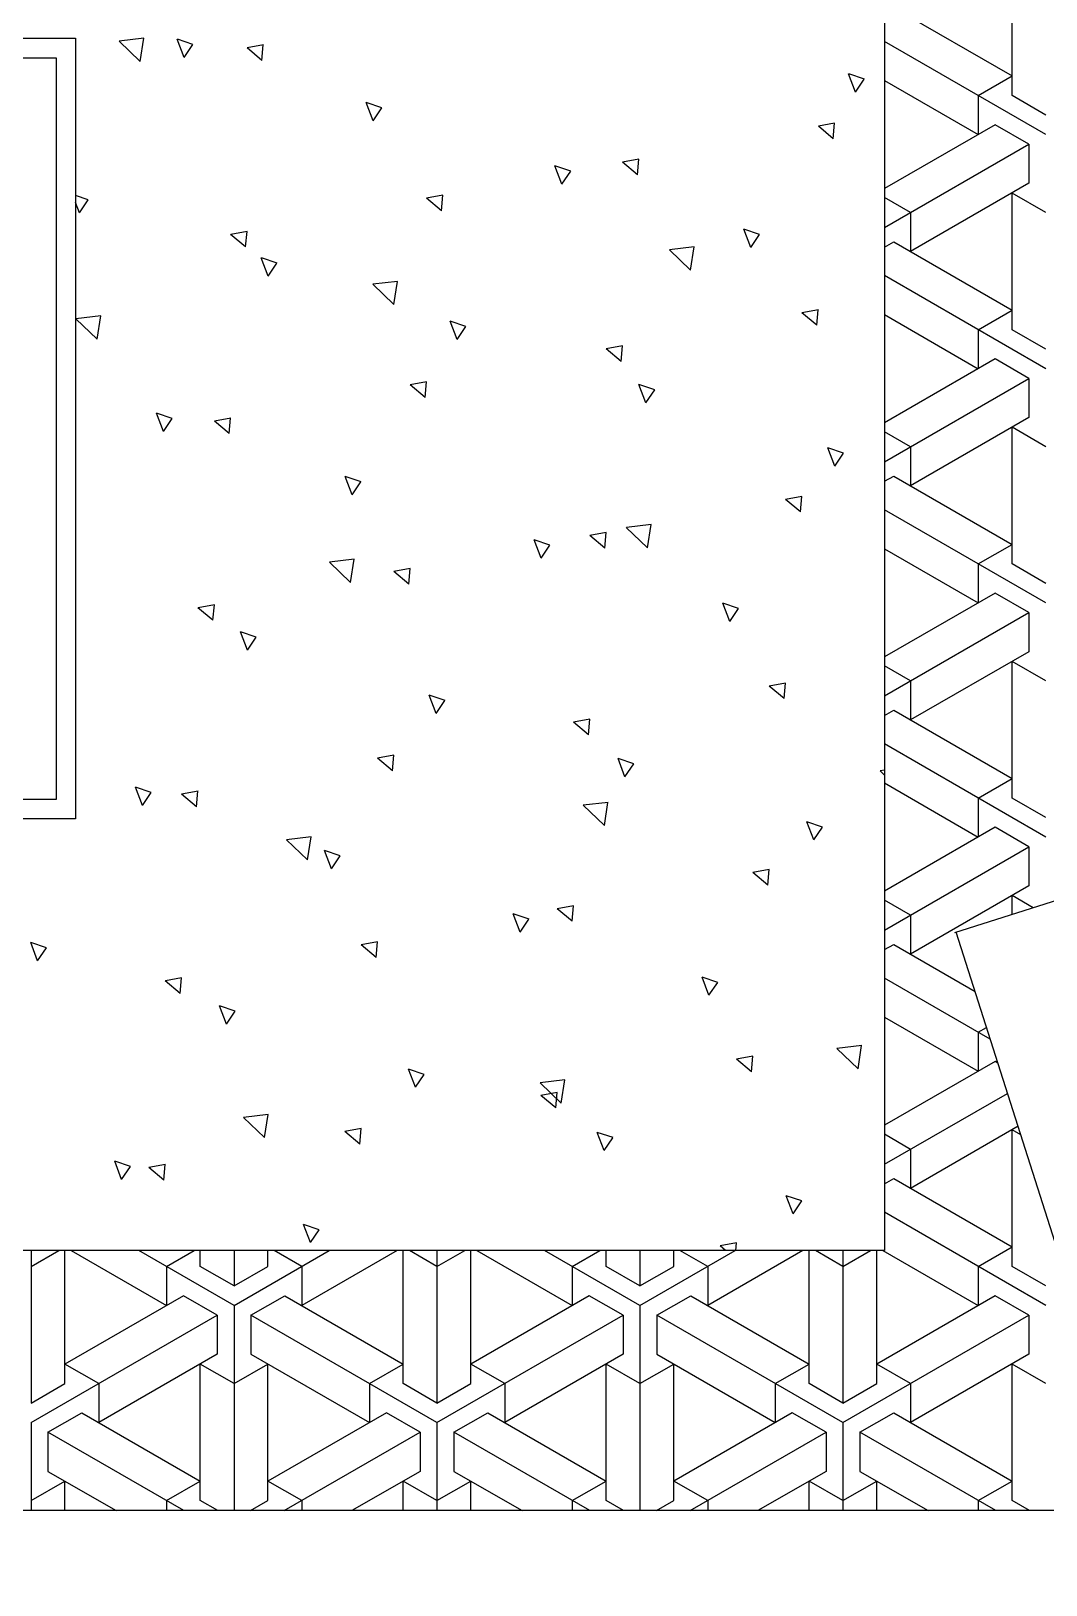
# Model space of a CAD drawing. Header units: millimetres. Extents: x -30782 to 40110, y 35885 to 73818.
# Drawn here: x 14495 to 15274, y 59808 to 61002 of the extents above; entities that cross this region are included whole.
import ezdxf

# ---------------------------------------------------------------- set-up
doc = ezdxf.new("R2010")
doc.units = ezdxf.units.MM

# ---------------------------------------------------------------- blocks, each defined once
blk = doc.blocks.new('A$C64524CB6')
for p, q in [((2390.1, 1606.4, -685.7), (2390.1, 359.5, -685.7)), ((2488, 1247.2, -685.7), (2488, 1352.2, -685.7)), ((2397.1, 1314.7, -685.7), (2488, 1262.2, -685.7)), ((730.8, 1291.2, -685.7), (1768.7, 1291.2, -685.7)), ((1768.7, 1291.2, -685.7), (1768.7, 691.2, -685.7)), ((1821.1, 1291.2, -685.7), (1802.1, 1289, -685.7)), ((1818.3, 1273.4, -685.7), (1821.1, 1291.2, -685.7)), ((1852.2, 1276.4, -685.7), (1846.8, 1290.4, -685.7)), ((1858.9, 1286.4, -685.7), (1846.9, 1290.4, -685.7)), ((1818.3, 1273.4, -685.7), (1802.1, 1289, -685.7)), ((1852.2, 1276.4, -685.7), (1858.9, 1286.4, -685.7)), ((1913, 1286.2, -685.7), (1900.4, 1283.9, -685.7)), ((1911.9, 1274.2, -685.7), (1900.4, 1283.9, -685.7)), ((1911.9, 1274.2, -685.7), (1912.9, 1286.2, -685.7)), ((2514, 1217.2, -685.7), (2390.1, 1288.8, -685.7)), ((745.8, 1276.2, -685.7), (1753.7, 1276.2, -685.7)), ((1753.7, 1276.2, -685.7), (1753.7, 706.2, -685.7)), ((2367.8, 1249.8, -685.7), (2362.4, 1263.8, -685.7)), ((2374.6, 1259.8, -685.7), (2362.5, 1263.8, -685.7)), ((2367.8, 1249.8, -685.7), (2374.5, 1259.8, -685.7)), ((2390.1, 1258.8, -685.7), (2462, 1217.2, -685.7)), ((2462, 1247.2, -685.7), (2488, 1262.2, -685.7)), ((2462, 1247.2, -685.7), (2462, 1217.2, -685.7)), ((2514, 1232.2, -685.7), (2488, 1247.2, -685.7)), ((1997.2, 1227.8, -685.7), (1991.8, 1241.8, -685.7)), ((2004, 1237.7, -685.7), (1991.9, 1241.8, -685.7)), ((1997.2, 1227.8, -685.7), (2003.9, 1237.7, -685.7)), ((2351.7, 1226, -685.7), (2339.2, 1223.7, -685.7)), ((2350.6, 1214, -685.7), (2339.2, 1223.7, -685.7)), ((2350.6, 1214, -685.7), (2351.7, 1226, -685.7)), ((2475, 1224.7, -685.7), (2390.1, 1175.7, -685.7)), ((2501, 1209.7, -685.7), (2475, 1224.7, -685.7)), ((2390.1, 1145.7, -685.7), (2501, 1209.7, -685.7)), ((2501, 1209.7, -685.7), (2501, 1179.7, -685.7)), ((2200.2, 1186.3, -685.7), (2188.7, 1195.9, -685.7)), ((2201.3, 1198.2, -685.7), (2188.8, 1195.9, -685.7)), ((2200.2, 1186.3, -685.7), (2201.3, 1198.2, -685.7)), ((2142.3, 1179.1, -685.7), (2136.9, 1193.1, -685.7)), ((2149, 1189.1, -685.7), (2136.9, 1193.1, -685.7)), ((2142.3, 1179.1, -685.7), (2149, 1189, -685.7)), ((2050.9, 1170.5, -685.7), (2038.3, 1168.2, -685.7)), ((2049.8, 1158.5, -685.7), (2050.8, 1170.5, -685.7)), ((2501, 1179.7, -685.7), (2410.1, 1127.2, -685.7)), ((2514, 1157.2, -685.7), (2488, 1172.2, -685.7)), ((2488, 1067.2, -685.7), (2488, 1172.2, -685.7)), ((1778.4, 1167, -685.7), (1768.7, 1170.3, -685.7)), ((1771.7, 1157, -685.7), (1768.7, 1164.9, -685.7)), ((1771.7, 1157, -685.7), (1778.4, 1167, -685.7)), ((2049.8, 1158.5, -685.7), (2038.3, 1168.2, -685.7)), ((2410.1, 1157.2, -685.7), (2390.1, 1168.8, -685.7)), ((2410.1, 1157.2, -685.7), (2410.1, 1127.2, -685.7)), ((1899.3, 1130.8, -685.7), (1887.8, 1140.4, -685.7)), ((1900.4, 1142.7, -685.7), (1887.9, 1140.4, -685.7)), ((1899.3, 1130.8, -685.7), (1900.4, 1142.7, -685.7)), ((2287.3, 1130.4, -685.7), (2281.9, 1144.4, -685.7)), ((2294, 1140.4, -685.7), (2282, 1144.4, -685.7)), ((2287.3, 1130.4, -685.7), (2294, 1140.4, -685.7)), ((2390.1, 1130.7, -685.7), (2397.1, 1134.7, -685.7)), ((2397.1, 1134.7, -685.7), (2488, 1082.2, -685.7)), ((2241.1, 1113, -685.7), (2224.8, 1128.6, -685.7)), ((2243.9, 1130.8, -685.7), (2224.9, 1128.6, -685.7)), ((2241.1, 1113, -685.7), (2243.8, 1130.8, -685.7)), ((1916.7, 1108.4, -685.7), (1911.3, 1122.4, -685.7)), ((1923.5, 1118.3, -685.7), (1911.4, 1122.4, -685.7)), ((1916.7, 1108.4, -685.7), (1923.4, 1118.3, -685.7)), ((2015.9, 1104.3, -685.7), (1996.9, 1102.1, -685.7)), ((2013.1, 1086.5, -685.7), (1996.9, 1102.1, -685.7)), ((2013.1, 1086.5, -685.7), (2015.9, 1104.3, -685.7)), ((2514, 1037.2, -685.7), (2390.1, 1108.8, -685.7)), ((1788, 1077.8, -685.7), (1769, 1075.6, -685.7)), ((1785.2, 1060, -685.7), (1769, 1075.6, -685.7)), ((1785.2, 1060, -685.7), (1788, 1077.8, -685.7)), ((2339.2, 1082.5, -685.7), (2326.6, 1080.2, -685.7)), ((2338.1, 1070.6, -685.7), (2326.6, 1080.2, -685.7)), ((2338.1, 1070.6, -685.7), (2339.1, 1082.5, -685.7)), ((2390.1, 1078.8, -685.7), (2462, 1037.2, -685.7)), ((2462, 1067.2, -685.7), (2488, 1082.2, -685.7)), ((2061.7, 1059.7, -685.7), (2056.4, 1073.7, -685.7)), ((2068.5, 1069.7, -685.7), (2056.4, 1073.7, -685.7)), ((2061.7, 1059.7, -685.7), (2068.4, 1069.7, -685.7)), ((2462, 1067.2, -685.7), (2462, 1037.2, -685.7)), ((2514, 1052.2, -685.7), (2488, 1067.2, -685.7)), ((2188.7, 1054.8, -685.7), (2176.2, 1052.5, -685.7)), ((2187.7, 1042.8, -685.7), (2176.2, 1052.5, -685.7)), ((2187.7, 1042.8, -685.7), (2188.7, 1054.8, -685.7)), ((2475, 1044.7, -685.7), (2390.1, 995.7, -685.7)), ((2501, 1029.7, -685.7), (2475, 1044.7, -685.7)), ((2390.1, 965.7, -685.7), (2501, 1029.7, -685.7)), ((2501, 1029.7, -685.7), (2501, 999.7, -685.7)), ((2037.2, 1015.1, -685.7), (2025.7, 1024.7, -685.7)), ((2038.3, 1027, -685.7), (2025.8, 1024.7, -685.7)), ((2037.2, 1015.1, -685.7), (2038.3, 1027, -685.7)), ((2206.8, 1011.1, -685.7), (2201.4, 1025.1, -685.7)), ((2213.5, 1021, -685.7), (2201.4, 1025.1, -685.7)), ((2206.8, 1011.1, -685.7), (2213.5, 1021, -685.7)), ((1836.2, 989, -685.7), (1830.8, 1003, -685.7)), ((1842.9, 999, -685.7), (1830.8, 1003, -685.7)), ((1836.2, 989, -685.7), (1842.9, 998.9, -685.7)), ((1887.9, 999.3, -685.7), (1875.3, 997, -685.7)), ((1886.8, 987.3, -685.7), (1875.3, 997, -685.7)), ((1886.8, 987.3, -685.7), (1887.8, 999.3, -685.7)), ((2501, 999.7, -685.7), (2410.1, 947.2, -685.7)), ((2514, 977.2, -685.7), (2488, 992.2, -685.7)), ((2488, 887.2, -685.7), (2488, 992.2, -685.7)), ((2410.1, 977.2, -685.7), (2390.1, 988.8, -685.7)), ((2351.8, 962.4, -685.7), (2346.4, 976.4, -685.7)), ((2358.5, 972.3, -685.7), (2346.5, 976.4, -685.7)), ((2351.8, 962.4, -685.7), (2358.5, 972.3, -685.7)), ((2410.1, 977.2, -685.7), (2410.1, 947.2, -685.7)), ((1981.2, 940.3, -685.7), (1975.8, 954.3, -685.7)), ((1988, 950.3, -685.7), (1975.9, 954.3, -685.7)), ((1981.2, 940.3, -685.7), (1987.9, 950.3, -685.7)), ((2390.1, 950.7, -685.7), (2397.1, 954.7, -685.7)), ((2397.1, 954.7, -685.7), (2488, 902.2, -685.7)), ((2326.6, 939.1, -685.7), (2314.1, 936.8, -685.7)), ((2325.5, 927.1, -685.7), (2314.1, 936.8, -685.7)), ((2325.5, 927.1, -685.7), (2326.6, 939.1, -685.7)), ((2514, 857.2, -685.7), (2390.1, 928.8, -685.7)), ((2175.1, 899.4, -685.7), (2163.6, 909, -685.7)), ((2176.2, 911.3, -685.7), (2163.7, 909, -685.7)), ((2175.1, 899.4, -685.7), (2176.2, 911.3, -685.7)), ((2208, 899.6, -685.7), (2191.7, 915.1, -685.7)), ((2210.8, 917.4, -685.7), (2191.8, 915.1, -685.7)), ((2208, 899.6, -685.7), (2210.7, 917.4, -685.7)), ((2126.2, 891.7, -685.7), (2120.9, 905.7, -685.7)), ((2133, 901.6, -685.7), (2120.9, 905.7, -685.7)), ((2126.2, 891.7, -685.7), (2132.9, 901.6, -685.7)), ((2390.1, 898.8, -685.7), (2462, 857.2, -685.7)), ((2462, 887.2, -685.7), (2488, 902.2, -685.7)), ((1982.8, 890.8, -685.7), (1963.8, 888.6, -685.7)), ((1980, 873, -685.7), (1963.8, 888.6, -685.7)), ((1980, 873, -685.7), (1982.8, 890.8, -685.7)), ((2462, 887.2, -685.7), (2462, 857.2, -685.7)), ((2514, 872.2, -685.7), (2488, 887.2, -685.7)), ((2025.8, 883.6, -685.7), (2013.2, 881.3, -685.7)), ((2024.7, 871.6, -685.7), (2013.2, 881.3, -685.7)), ((2024.7, 871.6, -685.7), (2025.7, 883.6, -685.7)), ((2475, 864.7, -685.7), (2390.1, 815.7, -685.7)), ((2501, 849.7, -685.7), (2475, 864.7, -685.7)), ((1874.2, 843.9, -685.7), (1862.7, 853.5, -685.7)), ((1875.3, 855.8, -685.7), (1862.8, 853.5, -685.7)), ((1874.2, 843.9, -685.7), (1875.3, 855.8, -685.7)), ((2271.3, 843, -685.7), (2265.9, 857, -685.7)), ((2278, 853, -685.7), (2265.9, 857, -685.7)), ((2271.3, 843, -685.7), (2278, 853, -685.7)), ((2390.1, 785.7, -685.7), (2501, 849.7, -685.7)), ((2501, 849.7, -685.7), (2501, 819.7, -685.7)), ((1900.7, 821, -685.7), (1895.3, 835, -685.7)), ((1907.4, 830.9, -685.7), (1895.3, 835, -685.7)), ((1900.7, 821, -685.7), (1907.4, 830.9, -685.7)), ((2501, 819.7, -685.7), (2410.1, 767.2, -685.7)), ((2514, 797.2, -685.7), (2488, 812.2, -685.7)), ((2488, 707.2, -685.7), (2488, 812.2, -685.7)), ((2410.1, 797.2, -685.7), (2390.1, 808.8, -685.7)), ((2314.1, 795.6, -685.7), (2301.5, 793.3, -685.7)), ((2313, 783.7, -685.7), (2301.5, 793.3, -685.7)), ((2313, 783.7, -685.7), (2314, 795.6, -685.7)), ((2410.1, 797.2, -685.7), (2410.1, 767.2, -685.7)), ((2045.7, 772.3, -685.7), (2040.3, 786.3, -685.7)), ((2052.5, 782.2, -685.7), (2040.4, 786.3, -685.7)), ((2045.7, 772.3, -685.7), (2052.4, 782.2, -685.7)), ((2163.6, 767.9, -685.7), (2151.1, 765.6, -685.7)), ((2162.6, 755.9, -685.7), (2151.1, 765.6, -685.7)), ((2162.6, 755.9, -685.7), (2163.6, 767.9, -685.7)), ((2390.1, 770.7, -685.7), (2397.1, 774.7, -685.7)), ((2397.1, 774.7, -685.7), (2488, 722.2, -685.7)), ((2444.1, 603.8, -685.7), (2945.9, 763.4, -685.7)), ((2514, 677.2, -685.7), (2390.1, 748.8, -685.7)), ((2012.1, 728.2, -685.7), (2000.6, 737.8, -685.7)), ((2013.2, 740.1, -685.7), (2000.7, 737.8, -685.7)), ((2012.1, 728.2, -685.7), (2013.2, 740.1, -685.7)), ((2190.7, 723.6, -685.7), (2185.4, 737.6, -685.7)), ((2197.5, 733.6, -685.7), (2185.4, 737.6, -685.7)), ((2190.7, 723.6, -685.7), (2197.5, 733.6, -685.7)), ((2390.1, 728.6, -685.7), (2386.6, 728.2, -685.7)), ((2390.1, 724.8, -685.7), (2386.6, 728.2, -685.7)), ((2390.1, 718.8, -685.7), (2462, 677.2, -685.7)), ((2462, 707.2, -685.7), (2488, 722.2, -685.7)), ((1753.7, 706.2, -685.7), (745.8, 706.2, -685.7)), ((1820.2, 701.6, -685.7), (1814.8, 715.6, -685.7)), ((1826.9, 711.5, -685.7), (1814.8, 715.6, -685.7)), ((1820.2, 701.6, -685.7), (1826.9, 711.5, -685.7)), ((1862.8, 712.4, -685.7), (1850.2, 710.1, -685.7)), ((1861.7, 700.4, -685.7), (1850.2, 710.1, -685.7)), ((1861.7, 700.4, -685.7), (1862.7, 712.4, -685.7)), ((2462, 707.2, -685.7), (2462, 677.2, -685.7)), ((2514, 692.2, -685.7), (2488, 707.2, -685.7)), ((2174.9, 686.1, -685.7), (2158.6, 701.7, -685.7)), ((2177.7, 703.9, -685.7), (2158.7, 701.7, -685.7)), ((2174.9, 686.1, -685.7), (2177.6, 703.9, -685.7)), ((1768.7, 691.2, -685.7), (730.8, 691.2, -685.7)), ((2335.8, 675, -685.7), (2330.4, 689, -685.7)), ((2342.5, 684.9, -685.7), (2330.4, 689, -685.7)), ((2335.8, 675, -685.7), (2342.5, 684.9, -685.7)), ((2475, 684.7, -685.7), (2390.1, 635.7, -685.7)), ((2501, 669.7, -685.7), (2475, 684.7, -685.7)), ((1949.7, 677.4, -685.7), (1930.7, 675.2, -685.7)), ((1946.9, 659.6, -685.7), (1930.7, 675.2, -685.7)), ((1946.9, 659.6, -685.7), (1949.7, 677.4, -685.7)), ((2390.1, 605.7, -685.7), (2501, 669.7, -685.7)), ((2501, 669.7, -685.7), (2501, 639.7, -685.7)), ((1965.2, 652.9, -685.7), (1959.8, 666.9, -685.7)), ((1971.9, 662.9, -685.7), (1959.9, 666.9, -685.7)), ((1965.2, 652.9, -685.7), (1971.9, 662.9, -685.7)), ((2301.5, 652.2, -685.7), (2289, 649.9, -685.7)), ((2300.4, 640.2, -685.7), (2289, 649.9, -685.7)), ((2300.4, 640.2, -685.7), (2301.5, 652.2, -685.7)), ((2501, 639.7, -685.7), (2410.1, 587.2, -685.7)), ((2150, 612.5, -685.7), (2138.5, 622.1, -685.7)), ((2151.1, 624.4, -685.7), (2138.6, 622.1, -685.7)), ((2150, 612.5, -685.7), (2151.1, 624.4, -685.7)), ((2410.1, 617.2, -685.7), (2390.1, 628.8, -685.7)), ((2504.1, 622.9, -685.7), (2488, 632.2, -685.7)), ((2488, 617.8, -685.7), (2488, 632.2, -685.7)), ((2110.2, 604.2, -685.7), (2104.8, 618.2, -685.7)), ((2117, 614.2, -685.7), (2104.9, 618.3, -685.7)), ((2110.2, 604.2, -685.7), (2116.9, 614.2, -685.7)), ((2410.1, 617.2, -685.7), (2410.1, 587.2, -685.7)), ((2604.7, 102.4, -685.7), (2445.1, 604.1, -685.7)), ((1739.6, 582.2, -685.7), (1734.3, 596.2, -685.7)), ((1746.4, 592.1, -685.7), (1734.3, 596.2, -685.7)), ((1739.6, 582.2, -685.7), (1746.3, 592.1, -685.7)), ((2000.7, 596.7, -685.7), (1988.1, 594.4, -685.7)), ((1999.6, 584.7, -685.7), (1988.1, 594.4, -685.7)), ((1999.6, 584.7, -685.7), (2000.6, 596.7, -685.7)), ((2390.1, 590.7, -685.7), (2397.1, 594.7, -685.7)), ((2397.1, 594.7, -685.7), (2459.6, 558.6, -685.7)), ((1849.1, 557, -685.7), (1837.6, 566.6, -685.7)), ((1850.2, 568.9, -685.7), (1837.7, 566.6, -685.7)), ((1849.1, 557, -685.7), (1850.2, 568.9, -685.7)), ((2255.2, 555.6, -685.7), (2249.9, 569.6, -685.7)), ((2262, 565.5, -685.7), (2249.9, 569.6, -685.7)), ((2255.2, 555.6, -685.7), (2262, 565.5, -685.7)), ((2471.3, 521.9, -685.7), (2390.1, 568.8, -685.7)), ((1884.7, 533.5, -685.7), (1879.3, 547.5, -685.7)), ((1891.4, 543.5, -685.7), (1879.3, 547.5, -685.7)), ((1884.7, 533.5, -685.7), (1891.4, 543.5, -685.7)), ((2390.1, 538.8, -685.7), (2462, 497.2, -685.7)), ((2462, 527.2, -685.7), (2468.4, 530.9, -685.7)), ((2462, 527.2, -685.7), (2462, 497.2, -685.7)), ((2369.7, 499.2, -685.7), (2353.4, 514.8, -685.7)), ((2372.5, 517, -685.7), (2353.5, 514.8, -685.7)), ((2369.7, 499.2, -685.7), (2372.4, 517, -685.7)), ((2289, 508.7, -685.7), (2276.4, 506.4, -685.7)), ((2287.9, 496.8, -685.7), (2276.4, 506.4, -685.7)), ((2287.9, 496.8, -685.7), (2288.9, 508.7, -685.7)), ((2475, 504.7, -685.7), (2390.1, 455.7, -685.7)), ((2477.1, 503.5, -685.7), (2475, 504.7, -685.7)), ((2029.7, 484.9, -685.7), (2024.3, 498.9, -685.7)), ((2036.4, 494.8, -685.7), (2024.4, 498.9, -685.7)), ((2029.7, 484.9, -685.7), (2036.4, 494.8, -685.7)), ((2144.6, 490.5, -685.7), (2125.6, 488.3, -685.7)), ((2141.8, 472.7, -685.7), (2144.5, 490.5, -685.7)), ((2141.8, 472.7, -685.7), (2125.5, 488.2, -685.7)), ((2138.5, 481, -685.7), (2126, 478.7, -685.7)), ((2137.5, 469, -685.7), (2126, 478.7, -685.7)), ((2137.5, 469, -685.7), (2138.5, 481, -685.7)), ((2390.1, 425.7, -685.7), (2484.5, 480.2, -685.7)), ((1916.6, 463.9, -685.7), (1897.6, 461.7, -685.7)), ((1913.8, 446.2, -685.7), (1897.6, 461.7, -685.7)), ((1913.8, 446.2, -685.7), (1916.6, 463.9, -685.7)), ((2492.6, 454.9, -685.7), (2410.1, 407.2, -685.7)), ((1987, 441.3, -685.7), (1975.5, 450.9, -685.7)), ((1988.1, 453.2, -685.7), (1975.6, 450.9, -685.7)), ((1987, 441.3, -685.7), (1988.1, 453.2, -685.7)), ((2174.7, 436.2, -685.7), (2169.3, 450.2, -685.7)), ((2181.5, 446.2, -685.7), (2169.4, 450.2, -685.7)), ((2174.7, 436.2, -685.7), (2181.4, 446.1, -685.7)), ((2410.1, 437.2, -685.7), (2390.1, 448.8, -685.7)), ((2494.7, 448.4, -685.7), (2488, 452.2, -685.7)), ((2488, 347.2, -685.7), (2488, 452.2, -685.7)), ((2410.1, 437.2, -685.7), (2410.1, 407.2, -685.7)), ((1810.9, 424.1, -685.7), (1798.8, 428.2, -685.7)), ((1804.1, 414.1, -685.7), (1798.8, 428.1, -685.7)), ((1804.1, 414.1, -685.7), (1810.9, 424.1, -685.7)), ((1837.7, 425.5, -685.7), (1825.1, 423.2, -685.7)), ((1836.6, 413.5, -685.7), (1825.1, 423.2, -685.7)), ((1836.6, 413.5, -685.7), (1837.6, 425.5, -685.7)), ((2390.1, 410.7, -685.7), (2397.1, 414.7, -685.7)), ((2397.1, 414.7, -685.7), (2488, 362.2, -685.7)), ((2319.8, 387.5, -685.7), (2314.4, 401.5, -685.7)), ((2326.5, 397.5, -685.7), (2314.4, 401.5, -685.7)), ((2319.8, 387.5, -685.7), (2326.5, 397.5, -685.7)), ((2514, 317.2, -685.7), (2390.1, 388.8, -685.7)), ((1949.2, 365.5, -685.7), (1943.8, 379.5, -685.7)), ((1955.9, 375.4, -685.7), (1943.8, 379.5, -685.7)), ((1949.2, 365.5, -685.7), (1955.9, 375.4, -685.7)), ((2390.1, 359.5, -685.7), (200, 359.5, -685.7)), ((1734.6, 359.5, -685.7), (1734.6, 242.2, -685.7)), ((1734.6, 347.2, -685.7), (1755.8, 359.5, -685.7)), ((1760.5, 257.2, -685.7), (1760.5, 359.5, -685.7)), ((1765.3, 359.5, -685.7), (1838.5, 317.2, -685.7)), ((1890.4, 317.2, -685.7), (1817.2, 359.5, -685.7)), ((1838.5, 347.2, -685.7), (1859.7, 359.5, -685.7)), ((1864.5, 347.2, -685.7), (1864.5, 359.5, -685.7)), ((1890.4, 317.2, -685.7), (1963.6, 359.5, -685.7)), ((1890.4, 359.5, -685.7), (1890.4, 332.2, -685.7)), ((1916.4, 347.2, -685.7), (1916.4, 359.5, -685.7)), ((1942.4, 347.2, -685.7), (1921.2, 359.5, -685.7)), ((2015.6, 359.5, -685.7), (1942.4, 317.2, -685.7)), ((2020.3, 257.2, -685.7), (2020.3, 359.5, -685.7)), ((2046.3, 347.2, -685.7), (2025.1, 359.5, -685.7)), ((2046.3, 359.5, -685.7), (2046.3, 242.2, -685.7)), ((2046.3, 347.2, -685.7), (2067.6, 359.5, -685.7)), ((2072.3, 257.2, -685.7), (2072.3, 359.5, -685.7)), ((2077, 359.5, -685.7), (2150.2, 317.2, -685.7)), ((2202.2, 317.2, -685.7), (2129, 359.5, -685.7)), ((2150.2, 347.2, -685.7), (2171.5, 359.5, -685.7)), ((2176.2, 347.2, -685.7), (2176.2, 359.5, -685.7)), ((2202.2, 359.5, -685.7), (2202.2, 332.2, -685.7)), ((2202.2, 317.2, -685.7), (2275.4, 359.5, -685.7)), ((2228.2, 347.2, -685.7), (2228.2, 359.5, -685.7)), ((2254.2, 347.2, -685.7), (2232.9, 359.5, -685.7)), ((2327.4, 359.5, -685.7), (2254.2, 317.2, -685.7)), ((2276.4, 365.3, -685.7), (2263.9, 363, -685.7)), ((2268, 359.5, -685.7), (2263.9, 363, -685.7)), ((2275.9, 359.5, -685.7), (2276.4, 365.3, -685.7)), ((2332.1, 257.2, -685.7), (2332.1, 359.5, -685.7)), ((2358.1, 347.2, -685.7), (2336.9, 359.5, -685.7)), ((2358.1, 359.5, -685.7), (2358.1, 242.2, -685.7)), ((2358.1, 347.2, -685.7), (2379.3, 359.5, -685.7)), ((2384.1, 257.2, -685.7), (2384.1, 359.5, -685.7)), ((2388.8, 359.5, -685.7), (2462, 317.2, -685.7)), ((2462, 347.2, -685.7), (2488, 362.2, -685.7)), ((1838.5, 347.2, -685.7), (1838.5, 317.2, -685.7)), ((1890.4, 332.2, -685.7), (1864.5, 347.2, -685.7)), ((1890.4, 332.2, -685.7), (1916.4, 347.2, -685.7)), ((1942.4, 347.2, -685.7), (1942.4, 317.2, -685.7)), ((2150.2, 347.2, -685.7), (2150.2, 317.2, -685.7)), ((2202.2, 332.2, -685.7), (2176.2, 347.2, -685.7)), ((2202.2, 332.2, -685.7), (2228.2, 347.2, -685.7)), ((2254.2, 347.2, -685.7), (2254.2, 317.2, -685.7)), ((2462, 347.2, -685.7), (2462, 317.2, -685.7)), ((2514, 332.2, -685.7), (2488, 347.2, -685.7)), ((1851.5, 324.7, -685.7), (1760.5, 272.2, -685.7)), ((1877.4, 309.7, -685.7), (1851.5, 324.7, -685.7)), ((1903.4, 309.7, -685.7), (1929.4, 324.7, -685.7)), ((1929.4, 324.7, -685.7), (2020.3, 272.2, -685.7)), ((2163.2, 324.7, -685.7), (2072.3, 272.2, -685.7)), ((2189.2, 309.7, -685.7), (2163.2, 324.7, -685.7)), ((2215.2, 309.7, -685.7), (2241.2, 324.7, -685.7)), ((2241.2, 324.7, -685.7), (2332.1, 272.2, -685.7)), ((2475, 324.7, -685.7), (2384.1, 272.2, -685.7)), ((2501, 309.7, -685.7), (2475, 324.7, -685.7)), ((1890.4, 317.2, -685.7), (1890.4, 159.5, -685.7)), ((2202.2, 317.2, -685.7), (2202.2, 159.5, -685.7)), ((1734.6, 227.2, -685.7), (1877.4, 309.7, -685.7)), ((1877.4, 309.7, -685.7), (1877.4, 279.7, -685.7)), ((2046.3, 227.2, -685.7), (1903.4, 309.7, -685.7)), ((1903.4, 309.7, -685.7), (1903.4, 279.7, -685.7)), ((2046.3, 227.2, -685.7), (2189.2, 309.7, -685.7)), ((2189.2, 309.7, -685.7), (2189.2, 279.7, -685.7)), ((2358.1, 227.2, -685.7), (2215.2, 309.7, -685.7)), ((2215.2, 309.7, -685.7), (2215.2, 279.7, -685.7)), ((2358.1, 227.2, -685.7), (2501, 309.7, -685.7)), ((2501, 309.7, -685.7), (2501, 279.7, -685.7)), ((1877.4, 279.7, -685.7), (1786.5, 227.2, -685.7)), ((1903.4, 279.7, -685.7), (1994.4, 227.2, -685.7)), ((2189.2, 279.7, -685.7), (2098.3, 227.2, -685.7)), ((2215.2, 279.7, -685.7), (2306.1, 227.2, -685.7)), ((2501, 279.7, -685.7), (2410.1, 227.2, -685.7)), ((1786.5, 257.2, -685.7), (1760.5, 272.2, -685.7)), ((1890.4, 257.2, -685.7), (1864.5, 272.2, -685.7)), ((1864.5, 167.2, -685.7), (1864.5, 272.2, -685.7)), ((1890.4, 257.2, -685.7), (1916.4, 272.2, -685.7)), ((1916.4, 167.2, -685.7), (1916.4, 272.2, -685.7)), ((1994.4, 257.2, -685.7), (2020.3, 272.2, -685.7)), ((2098.3, 257.2, -685.7), (2072.3, 272.2, -685.7)), ((2202.2, 257.2, -685.7), (2176.2, 272.2, -685.7)), ((2176.2, 167.2, -685.7), (2176.2, 272.2, -685.7)), ((2202.2, 257.2, -685.7), (2228.2, 272.2, -685.7)), ((2228.2, 167.2, -685.7), (2228.2, 272.2, -685.7)), ((2306.1, 257.2, -685.7), (2332.1, 272.2, -685.7)), ((2410.1, 257.2, -685.7), (2384.1, 272.2, -685.7)), ((2514, 257.2, -685.7), (2488, 272.2, -685.7)), ((2488, 167.2, -685.7), (2488, 272.2, -685.7)), ((1734.6, 242.2, -685.7), (1760.5, 257.2, -685.7)), ((1786.5, 257.2, -685.7), (1786.5, 227.2, -685.7)), ((1994.4, 257.2, -685.7), (1994.4, 227.2, -685.7)), ((2046.3, 242.2, -685.7), (2020.3, 257.2, -685.7)), ((2046.3, 242.2, -685.7), (2072.3, 257.2, -685.7)), ((2098.3, 257.2, -685.7), (2098.3, 227.2, -685.7)), ((2306.1, 257.2, -685.7), (2306.1, 227.2, -685.7)), ((2358.1, 242.2, -685.7), (2332.1, 257.2, -685.7)), ((2358.1, 242.2, -685.7), (2384.1, 257.2, -685.7)), ((2410.1, 257.2, -685.7), (2410.1, 227.2, -685.7)), ((1734.6, 227.2, -685.7), (1734.6, 159.5, -685.7)), ((1747.5, 219.7, -685.7), (1773.5, 234.7, -685.7)), ((1773.5, 234.7, -685.7), (1864.5, 182.2, -685.7)), ((2007.4, 234.7, -685.7), (1916.4, 182.2, -685.7)), ((2033.3, 219.7, -685.7), (2007.4, 234.7, -685.7)), ((2046.3, 227.2, -685.7), (2046.3, 159.5, -685.7)), ((2059.3, 219.7, -685.7), (2085.3, 234.7, -685.7)), ((2085.3, 234.7, -685.7), (2176.2, 182.2, -685.7)), ((2319.1, 234.7, -685.7), (2228.2, 182.2, -685.7)), ((2345.1, 219.7, -685.7), (2319.1, 234.7, -685.7)), ((2358.1, 227.2, -685.7), (2358.1, 159.5, -685.7)), ((2371.1, 219.7, -685.7), (2397.1, 234.7, -685.7)), ((2397.1, 234.7, -685.7), (2488, 182.2, -685.7)), ((1851.9, 159.5, -685.7), (1747.5, 219.7, -685.7)), ((1747.5, 219.7, -685.7), (1747.5, 189.7, -685.7)), ((1929, 159.5, -685.7), (2033.3, 219.7, -685.7)), ((2033.3, 219.7, -685.7), (2033.3, 189.7, -685.7)), ((2163.7, 159.5, -685.7), (2059.3, 219.7, -685.7)), ((2059.3, 219.7, -685.7), (2059.3, 189.7, -685.7)), ((2240.8, 159.5, -685.7), (2345.1, 219.7, -685.7)), ((2345.1, 219.7, -685.7), (2345.1, 189.7, -685.7)), ((2475.4, 159.5, -685.7), (2371.1, 219.7, -685.7)), ((2371.1, 219.7, -685.7), (2371.1, 189.7, -685.7)), ((1734.6, 167.2, -685.7), (1760.5, 182.2, -685.7)), ((1747.5, 189.7, -685.7), (1799.9, 159.5, -685.7)), ((1760.5, 159.5, -685.7), (1760.5, 182.2, -685.7)), ((1838.5, 167.2, -685.7), (1864.5, 182.2, -685.7)), ((1942.4, 167.2, -685.7), (1916.4, 182.2, -685.7)), ((2033.3, 189.7, -685.7), (1981, 159.5, -685.7)), ((2046.3, 167.2, -685.7), (2020.3, 182.2, -685.7)), ((2020.3, 159.5, -685.7), (2020.3, 182.2, -685.7)), ((2046.3, 167.2, -685.7), (2072.3, 182.2, -685.7)), ((2059.3, 189.7, -685.7), (2111.7, 159.5, -685.7)), ((2072.3, 159.5, -685.7), (2072.3, 182.2, -685.7)), ((2150.2, 167.2, -685.7), (2176.2, 182.2, -685.7)), ((2254.2, 167.2, -685.7), (2228.2, 182.2, -685.7)), ((2345.1, 189.7, -685.7), (2292.7, 159.5, -685.7)), ((2358.1, 167.2, -685.7), (2332.1, 182.2, -685.7)), ((2332.1, 159.5, -685.7), (2332.1, 182.2, -685.7)), ((2358.1, 167.2, -685.7), (2384.1, 182.2, -685.7)), ((2371.1, 189.7, -685.7), (2423.5, 159.5, -685.7)), ((2384.1, 159.5, -685.7), (2384.1, 182.2, -685.7)), ((2462, 167.2, -685.7), (2488, 182.2, -685.7)), ((1838.5, 167.2, -685.7), (1838.5, 159.5, -685.7)), ((1877.9, 159.5, -685.7), (1864.5, 167.2, -685.7)), ((1903, 159.5, -685.7), (1916.4, 167.2, -685.7)), ((1942.4, 167.2, -685.7), (1942.4, 159.5, -685.7)), ((2150.2, 167.2, -685.7), (2150.2, 159.5, -685.7)), ((2189.6, 159.5, -685.7), (2176.2, 167.2, -685.7)), ((2214.8, 159.5, -685.7), (2228.2, 167.2, -685.7)), ((2254.2, 167.2, -685.7), (2254.2, 159.5, -685.7)), ((2462, 167.2, -685.7), (2462, 159.5, -685.7)), ((2501.4, 159.5, -685.7), (2488, 167.2, -685.7)), ((2586.6, 159.5, -685.7), (0, 159.5, -685.7))]:
    blk.add_line(p, q)

msp = doc.modelspace()

# ---------------------------------------------------------------- block references
msp.add_blockref('A$C64524CB6', (12760.1, 59705.2))

doc.saveas('drawing.dxf')
